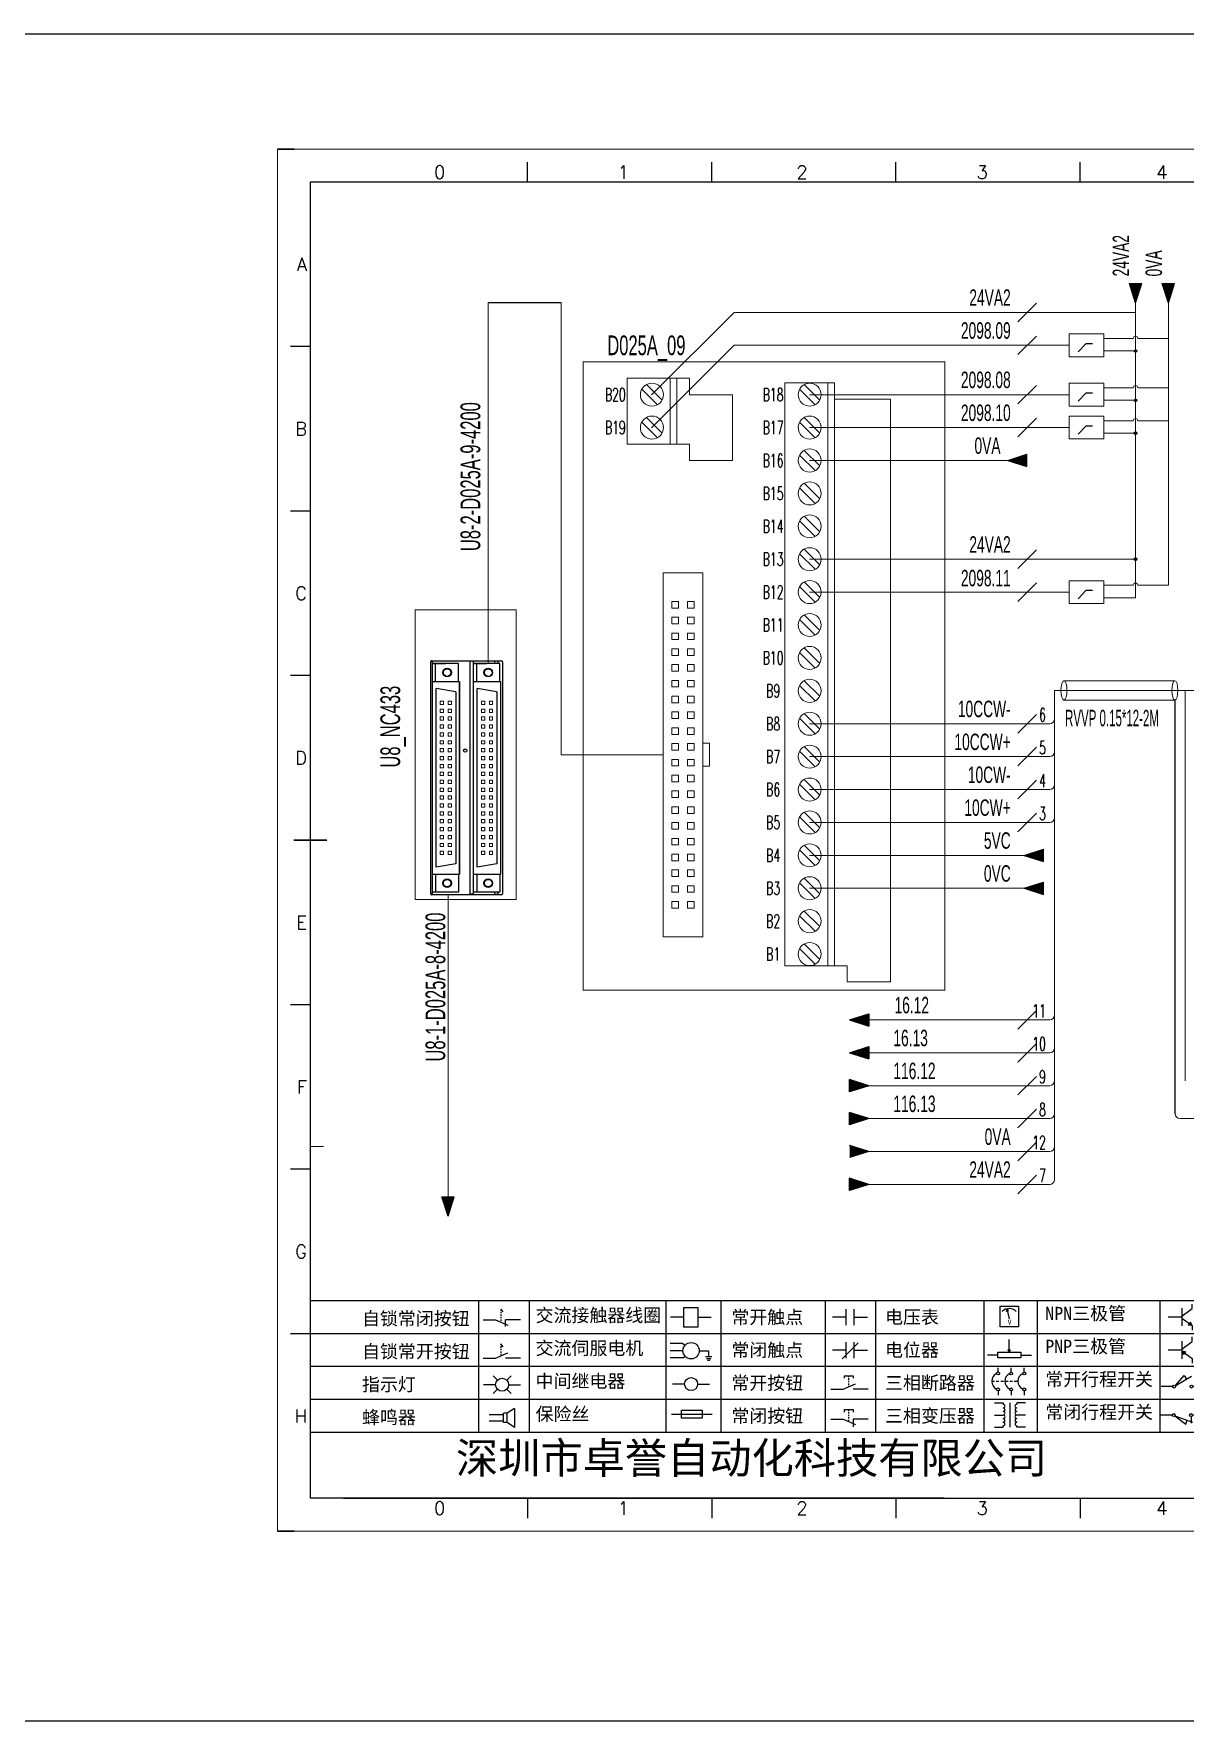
# Model space of a CAD drawing. Header units: millimetres. Extents: x 336 to 12810, y -1577 to 4105.
# Drawn here: x 12460.1 to 12635.1, y -364.4 to -108 of the extents above; entities that cross this region are included whole.
import ezdxf
from ezdxf.enums import TextEntityAlignment as Align

# ---------------------------------------------------------------- set-up
doc = ezdxf.new("R2010")
doc.units = ezdxf.units.MM
doc.linetypes.add('ACAD_ISO02W100', pattern=[15, 12, -3])
for name, color, linetype in [('AE_BOR', 1, 'Continuous'), ('SYMS', 7, 'Continuous'), ('Z_OM_GAIKEI', 7, 'Continuous')]:
    doc.layers.add(name, color=color, linetype=linetype)
doc.layers.add('Dimension', color=3, linetype='Continuous', lineweight=13)
doc.styles.get("Standard").update_dxf_attribs({"font": ''})
doc.styles.add('WD', font='romans.shx', dxfattribs={"width": 0.8, "bigfont": 'gbcbig.shx'})
doc.styles.add('样式 8', font='arial.ttf', dxfattribs={"width": 0.6, "height": 2.5})
doc.styles.add('汉字', font='')
doc.styles.get('Standard').set_extended_font_data('SimSun')
doc.styles.get('汉字').set_extended_font_data('新宋体')

# ---------------------------------------------------------------- blocks, each defined once
blk = doc.blocks.new('*U6')
at = {"linetype": 'ByBlock'}
for p, q in [((-1909.23, -780.45), (-1909.23, -780.67)), ((-1909.23, -780.45), (-1908.92, -780.84)), ((-1909.23, -780.84), (-1909.23, -781.05)), ((-1909.23, -781.23), (-1909.23, -781.44)), ((-1909.23, -781.61), (-1909.23, -781.83)), ((-1909.23, -782), (-1909.23, -782.21)), ((-1911.92, -782.07), (-1910.06, -782.07)), ((-1910.06, -782.07), (-1908.18, -782.88)), ((-1909.23, -782.38), (-1909.23, -782.43)), ((-1908.52, -783.07), (-1908.52, -782.07)), ((-1906.25, -782.07), (-1908.52, -782.07))]:
    blk.add_line(p, q, dxfattribs=at)
blk = doc.blocks.new('*U8')
at = {"linetype": 'ByBlock'}
for p, q in [((-1910.06, -792.89), (-1908.18, -792.08)), ((-1908.88, -791.17), (-1909.23, -790.71)), ((-1909.23, -790.71), (-1909.23, -790.92)), ((-1909.23, -791.09), (-1909.23, -791.31)), ((-1909.23, -791.48), (-1909.23, -791.69)), ((-1909.23, -791.86), (-1909.23, -792.08)), ((-1909.23, -792.25), (-1909.23, -792.47)), ((-1911.92, -792.89), (-1910.06, -792.89)), ((-1906.25, -792.89), (-1908.52, -792.89))]:
    blk.add_line(p, q, dxfattribs=at)
blk = doc.blocks.new('蜂鸣器')
at = {"linetype": 'ByBlock'}
for p, q in [((-1908.8, -796.48), (-1911.01, -796.48)), ((-1908.25, -796.26), (-1908.8, -796.26)), ((-1908.8, -797.68), (-1908.8, -796.26)), ((-1907.17, -795.53), (-1908.25, -796.26)), ((-1908.25, -797.68), (-1908.25, -796.26)), ((-1907.17, -795.53), (-1907.17, -798.41)), ((-1908.8, -797.46), (-1911.01, -797.46)), ((-1908.25, -797.68), (-1908.8, -797.68)), ((-1907.17, -798.41), (-1908.25, -797.68))]:
    blk.add_line(p, q, dxfattribs=at)
blk = doc.blocks.new('指示灯')
at = {"linetype": 'ByBlock'}
for p, q in [((-1854.25, -776.92), (-1856.06, -776.92)), ((-1854.62, -775.59), (-1853.97, -776.23)), ((-1851.9, -775.59), (-1852.54, -776.23)), ((-1852.26, -776.92), (-1850.45, -776.92)), ((-1854.62, -778.25), (-1853.97, -777.61)), ((-1851.9, -778.25), (-1852.54, -777.61))]:
    blk.add_line(p, q, dxfattribs=at)
blk.add_circle((-1853.26, -776.92), 0.992, dxfattribs=at)
blk = doc.blocks.new('交流接触器线圈')
at = {"linetype": 'ByBlock'}
for p, q in [((-1880.82, -781.77), (-1882.87, -781.77)), ((-1878.72, -781.77), (-1876.67, -781.77))]:
    blk.add_line(p, q, dxfattribs=at)
blk.add_lwpolyline([(-1880.82, -780.28), (-1878.72, -780.28), (-1878.72, -783.26), (-1880.82, -783.26)], close=True, dxfattribs=at)
blk = doc.blocks.new('交流伺服电机')
at = {"linetype": 'ByBlock'}
for p, q in [((-1880.97, -785.75), (-1882.94, -785.75)), ((-1880.97, -786.85), (-1882.94, -786.85)), ((-1880.97, -785.75), (-1880.65, -786.03)), ((-1878.49, -786.85), (-1877.07, -786.85)), ((-1877.07, -786.85), (-1877.07, -787.72)), ((-1880.97, -787.94), (-1882.94, -787.94)), ((-1880.97, -787.94), (-1880.65, -787.67)), ((-1877.54, -787.72), (-1876.59, -787.72)), ((-1877.38, -788.01), (-1876.75, -788.01)), ((-1877.23, -788.29), (-1876.9, -788.29))]:
    blk.add_line(p, q, dxfattribs=at)
blk.add_circle((-1879.73, -786.85), 1.24, dxfattribs=at)
blk = doc.blocks.new('中间继电器')
at = {"linetype": 'ByBlock'}
for p, q in [((-1880.72, -791.92), (-1882.54, -791.92)), ((-1878.74, -791.92), (-1876.92, -791.92))]:
    blk.add_line(p, q, dxfattribs=at)
blk.add_circle((-1879.73, -791.92), 0.992, dxfattribs=at)
blk = doc.blocks.new('保险丝')
at = {"linetype": 'ByBlock'}
blk.add_line((-1882.72, -796.49), (-1876.55, -796.49), dxfattribs=at)
blk.add_lwpolyline([(-1881.2, -795.86), (-1878.06, -795.86), (-1878.06, -797.12), (-1881.2, -797.12)], close=True, dxfattribs=at)
blk = doc.blocks.new('常开按钮')
at = {"linetype": 'ByBlock'}
for p, q in [((-1910.06, -787.73), (-1908.18, -786.93)), ((-1909.9, -785.68), (-1908.56, -785.68)), ((-1909.9, -785.68), (-1909.9, -786.07)), ((-1909.23, -785.68), (-1909.23, -785.89)), ((-1909.23, -786.06), (-1909.23, -786.28)), ((-1909.23, -786.45), (-1909.23, -786.67)), ((-1909.23, -786.84), (-1909.23, -787.05)), ((-1908.56, -785.68), (-1908.56, -786.07)), ((-1911.92, -787.73), (-1910.06, -787.73)), ((-1909.23, -787.22), (-1909.23, -787.38)), ((-1906.25, -787.73), (-1908.52, -787.73))]:
    blk.add_line(p, q, dxfattribs=at)
blk = doc.blocks.new('常开触点')
at = {"linetype": 'ByBlock'}
for p, q in [((-1853.82, -781.77), (-1855.88, -781.77)), ((-1853.82, -782.99), (-1853.82, -780.56)), ((-1852.6, -782.99), (-1852.6, -780.56)), ((-1852.6, -781.77), (-1850.55, -781.77))]:
    blk.add_line(p, q, dxfattribs=at)
blk = doc.blocks.new('常闭触点')
at = {"linetype": 'ByBlock'}
for p, q in [((-1853.82, -786.77), (-1855.88, -786.77)), ((-1852.01, -785.66), (-1854.43, -788.1)), ((-1853.82, -787.99), (-1853.82, -785.56)), ((-1852.6, -787.99), (-1852.6, -785.56)), ((-1852.6, -786.77), (-1850.55, -786.77))]:
    blk.add_line(p, q, dxfattribs=at)
blk = doc.blocks.new('常闭按钮')
at = {"linetype": 'ByBlock'}
for p, q in [((-1856.13, -792.28), (-1854.28, -792.28)), ((-1854.28, -792.28), (-1852.4, -793.09)), ((-1854.11, -790.83), (-1852.77, -790.83)), ((-1854.11, -790.83), (-1854.11, -791.22)), ((-1853.44, -790.83), (-1853.44, -791.04)), ((-1853.44, -791.21), (-1853.44, -791.43)), ((-1853.44, -791.6), (-1853.44, -791.82)), ((-1853.44, -791.99), (-1853.44, -792.2)), ((-1852.77, -790.83), (-1852.77, -791.22)), ((-1850.47, -792.28), (-1852.73, -792.28)), ((-1852.73, -792.28), (-1852.73, -793.43)), ((-1853.44, -792.37), (-1853.44, -792.53))]:
    blk.add_line(p, q, dxfattribs=at)
blk = doc.blocks.new('电压表')
at = {"linetype": 'ByBlock'}
for p, q in [((-1814.84, -780.75), (-1814.91, -781.13)), ((-1814.6, -781.05), (-1814.91, -781.13)), ((-1814.84, -780.75), (-1814.46, -782.26)), ((-1814.84, -780.75), (-1814.6, -781.05))]:
    blk.add_line(p, q, dxfattribs=at)
blk.add_lwpolyline([(-1815.84, -780.34), (-1813.07, -780.34), (-1813.07, -783.49), (-1815.84, -783.49)], close=True, dxfattribs=at)
blk.add_arc((-1814.46, -782.26), 1.56, 46.8313, 133.1687, dxfattribs=at)
at = {"linetype": 'ByBlock', "insert": (-1814.7, -782.39), "char_height": 0.75, "width": 0.6768, "attachment_point": 1}
blk.add_mtext('V', dxfattribs=at)
blk = doc.blocks.new('电位器')
at = {"linetype": 'ByBlock'}
for p, q in [((-1814.45, -787.3), (-1814.62, -786.96)), ((-1814.62, -786.96), (-1814.27, -786.96)), ((-1814.45, -787.3), (-1814.45, -785.39)), ((-1814.45, -787.3), (-1814.27, -786.96)), ((-1816.21, -787.75), (-1817.79, -787.75)), ((-1812.68, -787.75), (-1811.1, -787.75))]:
    blk.add_line(p, q, dxfattribs=at)
blk.add_lwpolyline([(-1816.21, -787.3), (-1812.68, -787.3), (-1812.68, -788.2), (-1816.21, -788.2)], close=True, dxfattribs=at)
blk = doc.blocks.new('三相断路器')
at = {"linetype": 'ByBlock'}
for p, q in [((-1816.17, -790.33), (-1816.17, -789.7)), ((-1814.17, -790.33), (-1814.17, -789.7)), ((-1812.18, -790.33), (-1812.18, -789.7)), ((-1817.14, -791.74), (-1816.72, -791.74)), ((-1816.45, -791.74), (-1816.03, -791.74)), ((-1815.76, -791.74), (-1815.34, -791.74)), ((-1815.07, -791.74), (-1814.65, -791.74)), ((-1814.38, -791.74), (-1813.96, -791.74)), ((-1813.69, -791.74), (-1813.27, -791.74)), ((-1816.17, -793.19), (-1816.17, -793.83)), ((-1814.17, -793.19), (-1814.17, -793.83)), ((-1812.18, -793.19), (-1812.18, -793.83))]:
    blk.add_line(p, q, dxfattribs=at)
for centre in [(-1816.17, -790.55), (-1814.17, -790.55), (-1812.18, -790.55), (-1816.17, -792.98), (-1814.17, -792.98), (-1812.18, -792.98)]:
    blk.add_circle(centre, 0.219, dxfattribs=at)
for centre in [(-1815.81, -791.74), (-1813.82, -791.74), (-1811.83, -791.74)]:
    blk.add_arc(centre, 1.32, 115.5791, 244.4209, dxfattribs=at)
blk = doc.blocks.new('三相变压器')
at = {"linetype": 'ByBlock'}
for p, q in [((-1816.69, -795.03), (-1815.37, -795.03)), ((-1816.69, -796.87), (-1815.37, -796.87)), ((-1815.37, -795.03), (-1815.37, -795.24)), ((-1814.34, -798.7), (-1814.34, -795.04)), ((-1812, -795.03), (-1813.32, -795.03)), ((-1813.32, -795.03), (-1813.32, -795.24)), ((-1812, -796.87), (-1813.32, -796.87)), ((-1816.69, -798.71), (-1815.37, -798.71)), ((-1815.37, -798.71), (-1815.37, -798.5)), ((-1813.32, -798.71), (-1813.32, -798.5)), ((-1812, -798.71), (-1813.32, -798.71))]:
    blk.add_line(p, q, dxfattribs=at)
for centre, start, end in [((-1815.37, -795.51), 270, 90), ((-1815.37, -796.06), 270, 90), ((-1815.37, -796.6), 270, 90), ((-1815.37, -797.14), 270, 90), ((-1815.37, -797.68), 270, 90), ((-1813.32, -795.51), 90, 270), ((-1813.32, -796.06), 90, 270), ((-1813.32, -796.6), 90, 270), ((-1813.32, -797.14), 90, 270), ((-1813.32, -797.68), 90, 270), ((-1815.37, -798.23), 270, 90), ((-1813.32, -798.23), 90, 270)]:
    blk.add_arc(centre, 0.271, start, end, dxfattribs=at)
blk = doc.blocks.new('NPN三极管')
at = {"linetype": 'ByBlock'}
for p, q in [((-1785.73, -781.97), (-1787.81, -781.97)), ((-1785.73, -780.61), (-1785.73, -783.32)), ((-1785.73, -781.82), (-1784.15, -780.66)), ((-1784.15, -780.66), (-1784.15, -779.98)), ((-1785.73, -782.11), (-1784.15, -783.27)), ((-1784.41, -782.73), (-1784.74, -783.18)), ((-1784.15, -783.27), (-1784.74, -783.18)), ((-1784.15, -783.27), (-1784.41, -782.73)), ((-1784.15, -783.27), (-1784.15, -783.96))]:
    blk.add_line(p, q, dxfattribs=at)
blk = doc.blocks.new('PNP三极管')
at = {"linetype": 'ByBlock'}
for p, q in [((-1784.9, -786.74), (-1786.98, -786.74)), ((-1784.9, -785.38), (-1784.9, -788.09)), ((-1784.9, -786.59), (-1783.32, -785.43)), ((-1784.9, -786.88), (-1783.32, -788.04)), ((-1784.9, -786.88), (-1784.31, -786.97)), ((-1784.9, -786.88), (-1784.64, -787.42)), ((-1784.31, -786.97), (-1784.64, -787.42)), ((-1783.32, -785.43), (-1783.32, -784.75)), ((-1783.32, -788.04), (-1783.32, -788.73))]:
    blk.add_line(p, q, dxfattribs=at)
blk = doc.blocks.new('常开行程开关')
at = {"linetype": 'ByBlock'}
for p, q in [((-1786.29, -792.3), (-1788.01, -792.3)), ((-1785.89, -792.17), (-1784.52, -790.62)), ((-1785.89, -792.17), (-1783.43, -790.72)), ((-1784.52, -790.62), (-1784.19, -791.17)), ((-1781.48, -792.3), (-1783.21, -792.3))]:
    blk.add_line(p, q, dxfattribs=at)
for centre in [(-1786.07, -792.3), (-1783.42, -792.3)]:
    blk.add_circle(centre, 0.219, dxfattribs=at)
blk = doc.blocks.new('常闭行程开关')
at = {"linetype": 'ByBlock'}
for p, q in [((-1786.34, -796.62), (-1788.07, -796.62)), ((-1785.93, -796.72), (-1783.25, -797.7)), ((-1785.93, -796.72), (-1784.3, -798)), ((-1784.3, -798), (-1784.08, -797.4)), ((-1783.48, -796.84), (-1783.48, -797.85)), ((-1781.54, -796.62), (-1783.26, -796.62))]:
    blk.add_line(p, q, dxfattribs=at)
for centre in [(-1786.12, -796.62), (-1783.48, -796.62)]:
    blk.add_circle(centre, 0.219, dxfattribs=at)
blk = doc.blocks.new('电控横A4')
for p, q in [((292, -5), (5, -5)), ((5, -5), (5, -205)), ((10.03, -205), (289.53, -205)), ((130.8, -205), (190.75, -205))]:
    blk.add_line(p, q)
at = {"lineweight": 9, "ltscale": 0.1}
for p, q in [((5, -151.57), (7, -151.57)), ((101.34, -205), (130.8, -205)), ((129.44, -205), (129.44, -205)), ((129.44, -205), (129.44, -205)), ((129.44, -205), (129.44, -205)), ((129.44, -205), (129.44, -205))]:
    blk.add_line(p, q, dxfattribs=at)
at = {"linetype": 'ByBlock'}
for p, q in [((292, -175), (5, -175)), ((292, -180), (5, -180)), ((292, -185), (5, -185)), ((292, -190), (5, -190)), ((292, -195), (5, -195))]:
    blk.add_line(p, q, dxfattribs=at)
at = {"color": 0, "lineweight": -2}
for p, q in [((30.58, -175), (30.58, -195)), ((38.26, -175), (38.26, -195)), ((59.05, -175), (59.05, -195)), ((67.4, -175), (67.4, -195)), ((83.26, -175), (83.26, -195)), ((90.91, -175), (90.91, -195)), ((107.4, -175), (107.4, -195)), ((115.5, -175), (115.5, -195)), ((134.12, -175), (134.12, -195))]:
    blk.add_line(p, q, dxfattribs=at)
at = {"color": 0, "ltscale": 2}
blk.add_line((101.34, -205), (5, -205), dxfattribs=at)
at = {"layer": 'AE_BOR', "lineweight": 30}
for p, q in [((2.53, 0), (0, 0)), ((0, -210), (2.53, -210))]:
    blk.add_line(p, q, dxfattribs=at)
at = {"layer": 'AE_BOR', "color": 1, "lineweight": 15}
for p, q in [((0, 0), (297, 0)), ((0, -210), (0, 0)), ((297, -210), (0, -210))]:
    blk.add_line(p, q, dxfattribs=at)
at = {"layer": 'AE_BOR'}
for p, q in [((38.03, -5), (38.03, -2)), ((66.03, -5), (66.03, -2)), ((94.03, -5), (94.03, -2)), ((122.03, -5), (122.03, -2)), ((5, -30), (2, -30)), ((5, -55), (2, -55)), ((5, -80), (2, -80)), ((5, -130), (2, -130)), ((5, -155), (2, -155)), ((5, -180), (2, -180)), ((38.03, -205), (38.03, -208)), ((66.03, -205), (66.03, -208)), ((94.03, -205), (94.03, -208)), ((122.03, -205), (122.03, -208))]:
    blk.add_line(p, q, dxfattribs=at)
at = {"layer": 'AE_BOR', "color": 2, "lineweight": 30}
blk.add_line((2.5, -105), (7.5, -105), dxfattribs=at)
at = {"linetype": 'ByBlock'}
for name, p in [('*U6', (1943.19, 604.18)), ('交流接触器线圈', (1942.62, 604.27)), ('常开触点', (1940.27, 604.3)), ('电压表', (1925.71, 604.52)), ('NPN三极管', (1923.2, 604.5)), ('*U8', (1943.19, 609.18)), ('交流伺服电机', (1942.62, 604.27)), ('常闭触点', (1940.27, 604.3)), ('电位器', (1925.71, 604.52)), ('PNP三极管', (1922.37, 604.27)), ('指示灯', (1887.41, 589.18)), ('中间继电器', (1942.62, 604.27)), ('常开按钮', (1996.06, 599.3)), ('三相断路器', (1925.71, 604.52)), ('常开行程开关', (1922.37, 604.27)), ('蜂鸣器', (1943.19, 604.18)), ('保险丝', (1942.62, 604.27)), ('常闭按钮', (1940.27, 599.3)), ('三相变压器', (1925.71, 604.52)), ('常闭行程开关', (1922.37, 604.27))]:
    blk.add_blockref(name, p, dxfattribs=at)
at = {"char_height": 2, "attachment_point": 1, "style": '汉字'}
for s, insert in [('{\\fKaiTi_GB2312|b0|i0|c134|p49;自锁常闭按钮}', (12.86, -176.69)), ('{\\fKaiTi_GB2312|b0|i0|c134|p49;交流接触器线圈}', (39.25, -176.19)), ('{\\fKaiTi_GB2312|b0|i0|c134|p49;常开触点}', (69.01, -176.48)), ('{\\fKaiTi_GB2312|b0|i0|c134|p49;电压表}', (92.37, -176.47)), ('{\\fKaiTi_GB2312|b0|i0|c134|p49;NPN三极管}', (116.73, -175.91)), ('{\\fKaiTi_GB2312|b0|i0|c134|p49;自锁常开按钮}', (12.86, -181.69)), ('{\\fKaiTi_GB2312|b0|i0|c134|p49;交流伺服电机}', (39.25, -181.19)), ('{\\fKaiTi_GB2312|b0|i0|c134|p49;常闭触点}', (69.01, -181.48)), ('{\\fKaiTi_GB2312|b0|i0|c134|p49;电位器}', (92.37, -181.47)), ('{\\fKaiTi_GB2312|b0|i0|c134|p49;PNP三极管}', (116.73, -180.91)), ('{\\fKaiTi_GB2312|b0|i0|c134|p49;指示灯}', (12.86, -186.69)), ('{\\fKaiTi_GB2312|b0|i0|c134|p49;中间继电器}', (39.25, -186.19)), ('{\\fKaiTi_GB2312|b0|i0|c134|p49;常开按钮}', (69.01, -186.48)), ('{\\fKaiTi_GB2312|b0|i0|c134|p49;三相断路器}', (92.37, -186.47)), ('{\\fKaiTi_GB2312|b0|i0|c134|p49;常开行程开关}', (116.73, -185.91)), ('{\\fKaiTi_GB2312|b0|i0|c134|p49;蜂鸣器}', (12.86, -191.69)), ('{\\fKaiTi_GB2312|b0|i0|c134|p49;保险丝}', (39.25, -191.19)), ('{\\fKaiTi_GB2312|b0|i0|c134|p49;常闭按钮}', (69.01, -191.48)), ('{\\fKaiTi_GB2312|b0|i0|c134|p49;三相变压器}', (92.37, -191.47)), ('{\\fKaiTi_GB2312|b0|i0|c134|p49;常闭行程开关}', (116.73, -190.91))]:
    blk.add_mtext(s, dxfattribs=dict(at, insert=insert))
at = {"color": 0, "lineweight": -2, "insert": (27.14, -196.53), "char_height": 4.7064, "width": 96.1138, "attachment_point": 1}
blk.add_mtext('深圳市卓誉自动化科技有限公司', dxfattribs=at)
at = {"layer": 'AE_BOR', "style": 'WD'}
for s, p in [('0', (24.67, -4.5)), ('1', (52.6, -4.5)), ('2', (79.75, -4.5)), ('3', (107.15, -4.5)), ('4', (134.45, -4.5)), ('0', (24.67, -207.5)), ('1', (52.6, -207.5)), ('2', (79.75, -207.5)), ('3', (107.15, -207.5)), ('4', (134.45, -207.5))]:
    blk.add_text(s, height=2, dxfattribs=at).set_placement(p, align=Align.CENTER)
for s, p in [('A', (4.5, -17.5)), ('B', (4.5, -42.5)), ('C', (4.5, -67.5)), ('D', (4.5, -92.5)), ('E', (4.5, -117.5)), ('F', (4.5, -142.5)), ('G', (4.5, -167.5)), ('H', (4.5, -192.5))]:
    blk.add_text(s, height=2, dxfattribs=at).set_placement(p, align=Align.MIDDLE_RIGHT)
blk = doc.blocks.new('WDDOT')
blk.add_hatch(color=256).paths.add_polyline_path([(0.5, 0, 1), (-0.5, 0, 1)])
blk.add_circle((0, 0), 0.5)

msp = doc.modelspace()

# ---------------------------------------------------------------- hatches: boundary and pattern name
for points in [[(12626.622, -145.917), (12627.558, -148.836), (12628.493, -145.917)], [(12631.622, -145.917), (12632.558, -148.836), (12633.493, -145.917)], [(12627.754, -156.164, 1), (12627.361, -156.164, 1)], [(12627.754, -163.664, 1), (12627.361, -163.664, 1)], [(12627.754, -168.664, 1), (12627.361, -168.664, 1)], [(12608.121, -172.804), (12611.039, -173.739), (12611.039, -171.869)], [(12627.754, -187.804, 1), (12627.361, -187.804, 1)], [(12610.621, -232.804), (12613.539, -233.739), (12613.539, -231.869)], [(12610.621, -237.804), (12613.539, -238.739), (12613.539, -236.869)], [(12584.089, -257.808), (12587.008, -258.743), (12587.008, -256.873)], [(12584.089, -262.804), (12587.008, -263.739), (12587.008, -261.869)], [(12584.089, -268.735), (12584.089, -266.865), (12587.008, -267.8)], [(12584.089, -273.735), (12584.089, -271.865), (12587.008, -272.8)], [(12587.008, -277.8), (12584.089, -278.735), (12584.089, -276.865)], [(12584.089, -283.735), (12584.089, -281.865), (12587.008, -282.8)], [(12522.107, -284.701), (12523.042, -287.62), (12523.977, -284.701)]]:
    msp.add_hatch(color=256).paths.add_polyline_path(points)

# ---------------------------------------------------------------- linework, layer by layer
for p, q in [((12626.622, -145.917), (12628.493, -145.917)), ((12627.558, -148.836), (12626.622, -145.917)), ((12627.558, -148.836), (12628.493, -145.917)), ((12631.622, -145.917), (12633.493, -145.917)), ((12632.558, -148.836), (12631.622, -145.917)), ((12632.558, -148.836), (12633.493, -145.917)), ((12608.121, -172.804), (12611.039, -171.869)), ((12608.121, -172.804), (12611.039, -173.739)), ((12611.039, -173.739), (12611.039, -171.869)), ((12633.565, -272.062), (12633.565, -209.205)), ((12610.621, -232.804), (12613.539, -231.869)), ((12610.621, -232.804), (12613.539, -233.739)), ((12613.539, -233.739), (12613.539, -231.869)), ((12610.621, -237.804), (12613.539, -236.869)), ((12610.621, -237.804), (12613.539, -238.739)), ((12613.539, -238.739), (12613.539, -236.869)), ((12584.089, -257.808), (12587.008, -256.873)), ((12584.089, -257.808), (12587.008, -258.743)), ((12587.008, -256.873), (12587.008, -258.743)), ((12584.089, -262.804), (12587.008, -261.869)), ((12584.089, -262.804), (12587.008, -263.739)), ((12587.008, -261.869), (12587.008, -263.739)), ((12584.089, -268.735), (12584.089, -266.865)), ((12587.008, -267.8), (12584.089, -266.865)), ((12587.008, -267.8), (12584.089, -268.735)), ((12584.089, -273.735), (12584.089, -271.865)), ((12587.008, -272.8), (12584.089, -271.865)), ((12587.008, -272.8), (12584.089, -273.735)), ((12587.008, -277.8), (12584.089, -276.865)), ((12587.008, -277.8), (12584.089, -278.735)), ((12584.089, -283.735), (12584.089, -281.865)), ((12587.008, -282.8), (12584.089, -281.865)), ((12587.008, -282.8), (12584.089, -283.735)), ((12522.107, -284.701), (12523.977, -284.701)), ((12523.042, -287.62), (12522.107, -284.701)), ((12523.042, -287.62), (12523.977, -284.701))]:
    msp.add_line(p, q)
at = {"color": 3, "lineweight": 0}
for p, q in [((12529.141, -203.66), (12529.141, -148.794)), ((12540.253, -148.794), (12540.253, -217.521)), ((12578.013, -192.808), (12617.475, -192.808)), ((12672.623, -207.745), (12615.253, -207.745)), ((12578.013, -212.804), (12614.503, -212.804)), ((12555.765, -217.521), (12540.253, -217.521)), ((12578.013, -217.804), (12614.503, -217.804)), ((12578.013, -222.804), (12614.503, -222.804)), ((12578.013, -227.804), (12614.503, -227.804)), ((12523.042, -284.701), (12523.042, -238.779))]:
    msp.add_line(p, q, dxfattribs=at)
at = {"color": 3}
msp.add_line((12529.141, -148.794), (12540.253, -148.794), dxfattribs=at)
at = {"lineweight": 0}
for p, q in [((12553.993, -162.841), (12566.531, -150.304)), ((12566.531, -150.304), (12627.558, -150.304)), ((12627.558, -193.668), (12627.558, -148.836)), ((12632.558, -191.774), (12632.558, -148.836)), ((12553.993, -167.841), (12566.531, -155.304)), ((12566.531, -155.304), (12617.475, -155.304)), ((12622.731, -154.27), (12627.212, -154.27)), ((12622.731, -156.164), (12627.558, -156.164)), ((12627.885, -154.27), (12632.558, -154.27)), ((12559.744, -160.304), (12550.249, -160.304)), ((12550.249, -170.304), (12550.249, -160.304)), ((12556.813, -170.304), (12556.813, -160.304)), ((12557.813, -170.304), (12557.813, -160.304)), ((12559.744, -162.804), (12559.744, -160.304)), ((12574.231, -249.591), (12574.231, -161.017)), ((12581.795, -161.017), (12574.231, -161.017)), ((12580.795, -249.591), (12580.795, -161.017)), ((12581.795, -249.591), (12581.795, -161.017)), ((12566.307, -162.804), (12559.744, -162.804)), ((12566.307, -162.804), (12566.307, -172.804)), ((12578.013, -162.804), (12617.475, -162.804)), ((12590.29, -163.471), (12581.795, -163.471)), ((12590.29, -163.471), (12590.29, -252.045)), ((12622.731, -161.77), (12627.212, -161.77)), ((12622.731, -163.664), (12627.558, -163.664)), ((12627.885, -161.77), (12632.558, -161.77)), ((12578.013, -167.804), (12617.475, -167.804)), ((12622.731, -166.77), (12627.212, -166.77)), ((12622.731, -168.664), (12627.558, -168.664)), ((12627.885, -166.77), (12632.558, -166.77)), ((12559.744, -170.304), (12550.249, -170.304)), ((12559.744, -172.804), (12559.744, -170.304)), ((12566.307, -172.804), (12559.744, -172.804)), ((12578.013, -172.804), (12608.121, -172.804)), ((12578.013, -187.804), (12627.558, -187.804)), ((12622.731, -191.774), (12627.212, -191.774)), ((12627.885, -191.774), (12632.558, -191.774)), ((12622.731, -193.668), (12627.558, -193.668)), ((12616.682, -206.281), (12633.525, -206.279)), ((12615.253, -207.745), (12615.253, -282.05)), ((12616.662, -209.21), (12633.525, -209.21)), ((12635.109, -267.058), (12635.109, -207.745)), ((12578.013, -232.804), (12610.621, -232.804)), ((12578.013, -237.804), (12610.621, -237.804)), ((12583.726, -249.591), (12574.231, -249.591)), ((12583.726, -252.045), (12583.726, -249.591)), ((12590.29, -252.045), (12583.726, -252.045)), ((12587.008, -257.808), (12614.503, -257.808)), ((12587.008, -262.804), (12614.503, -262.804)), ((12587.008, -267.8), (12614.503, -267.8)), ((12587.008, -272.8), (12614.503, -272.8)), ((12672.623, -272.812), (12634.315, -272.812)), ((12587.008, -277.8), (12614.503, -277.8)), ((12587.008, -282.8), (12614.503, -282.8))]:
    msp.add_line(p, q, dxfattribs=at)
at = {"linetype": 'ACAD_ISO02W100'}
for p, q in [((12619.997, -155.069), (12618.805, -156.298)), ((12621.004, -155.072), (12619.997, -155.069)), ((12619.997, -162.569), (12618.805, -163.798)), ((12621.004, -162.572), (12619.997, -162.569)), ((12619.997, -167.569), (12618.805, -168.798)), ((12621.004, -167.572), (12619.997, -167.569)), ((12619.997, -192.573), (12618.805, -193.802)), ((12621.004, -192.576), (12619.997, -192.573))]:
    msp.add_line(p, q, dxfattribs=at)
at = {"color": 1}
msp.add_lwpolyline([(11345.451, -107.963), (12809.799, -107.963), (12809.799, -364.374), (11345.451, -364.374)], close=True, dxfattribs=at)
at = {"lineweight": 0}
for points in [[(12617.475, -157.03), (12617.475, -153.578), (12622.731, -153.578), (12622.731, -157.03)], [(12543.577, -253.294), (12543.577, -157.804), (12598.577, -157.804), (12598.577, -253.294)], [(12543.577, -253.294), (12543.577, -157.804), (12598.577, -157.804), (12598.577, -253.294)], [(12617.475, -164.53), (12617.475, -161.078), (12622.731, -161.078), (12622.731, -164.53)], [(12617.475, -169.53), (12617.475, -166.078), (12622.731, -166.078), (12622.731, -169.53)], [(12555.765, -245.171), (12555.765, -189.871), (12561.765, -189.871), (12561.765, -245.171)], [(12617.475, -194.534), (12617.475, -191.082), (12622.731, -191.082), (12622.731, -194.534)], [(12558.065, -195.221), (12557.065, -195.221), (12557.065, -194.221), (12558.065, -194.221)], [(12560.465, -195.221), (12559.465, -195.221), (12559.465, -194.221), (12560.465, -194.221)], [(12533.407, -239.529), (12518.057, -239.529), (12518.057, -195.513), (12533.407, -195.513)], [(12558.065, -197.621), (12557.065, -197.621), (12557.065, -196.621), (12558.065, -196.621)], [(12560.465, -197.621), (12559.465, -197.621), (12559.465, -196.621), (12560.465, -196.621)], [(12558.065, -200.021), (12557.065, -200.021), (12557.065, -199.021), (12558.065, -199.021)], [(12560.465, -200.021), (12559.465, -200.021), (12559.465, -199.021), (12560.465, -199.021)], [(12558.065, -202.421), (12557.065, -202.421), (12557.065, -201.421), (12558.065, -201.421)], [(12560.465, -202.421), (12559.465, -202.421), (12559.465, -201.421), (12560.465, -201.421)], [(12558.065, -204.821), (12557.065, -204.821), (12557.065, -203.821), (12558.065, -203.821)], [(12560.465, -204.821), (12559.465, -204.821), (12559.465, -203.821), (12560.465, -203.821)], [(12558.065, -207.221), (12557.065, -207.221), (12557.065, -206.221), (12558.065, -206.221)], [(12560.465, -207.221), (12559.465, -207.221), (12559.465, -206.221), (12560.465, -206.221)], [(12521.869, -209.38), (12522.369, -209.38), (12522.369, -209.88), (12521.869, -209.88)], [(12523.069, -209.38), (12523.569, -209.38), (12523.569, -209.88), (12523.069, -209.88)], [(12528.119, -209.38), (12528.619, -209.38), (12528.619, -209.88), (12528.119, -209.88)], [(12529.319, -209.38), (12529.819, -209.38), (12529.819, -209.88), (12529.319, -209.88)], [(12558.065, -209.621), (12557.065, -209.621), (12557.065, -208.621), (12558.065, -208.621)], [(12560.465, -209.621), (12559.465, -209.621), (12559.465, -208.621), (12560.465, -208.621)], [(12521.869, -210.58), (12522.369, -210.58), (12522.369, -211.08), (12521.869, -211.08)], [(12521.869, -211.78), (12522.369, -211.78), (12522.369, -212.28), (12521.869, -212.28)], [(12523.069, -210.58), (12523.569, -210.58), (12523.569, -211.08), (12523.069, -211.08)], [(12523.069, -211.78), (12523.569, -211.78), (12523.569, -212.28), (12523.069, -212.28)], [(12528.119, -210.58), (12528.619, -210.58), (12528.619, -211.08), (12528.119, -211.08)], [(12528.119, -211.78), (12528.619, -211.78), (12528.619, -212.28), (12528.119, -212.28)], [(12529.319, -210.58), (12529.819, -210.58), (12529.819, -211.08), (12529.319, -211.08)], [(12529.319, -211.78), (12529.819, -211.78), (12529.819, -212.28), (12529.319, -212.28)], [(12558.065, -212.021), (12557.065, -212.021), (12557.065, -211.021), (12558.065, -211.021)], [(12560.465, -212.021), (12559.465, -212.021), (12559.465, -211.021), (12560.465, -211.021)], [(12521.869, -212.98), (12522.369, -212.98), (12522.369, -213.48), (12521.869, -213.48)], [(12521.869, -214.18), (12522.369, -214.18), (12522.369, -214.68), (12521.869, -214.68)], [(12521.869, -215.38), (12522.369, -215.38), (12522.369, -215.88), (12521.869, -215.88)], [(12523.069, -212.98), (12523.569, -212.98), (12523.569, -213.48), (12523.069, -213.48)], [(12523.069, -214.18), (12523.569, -214.18), (12523.569, -214.68), (12523.069, -214.68)], [(12523.069, -215.38), (12523.569, -215.38), (12523.569, -215.88), (12523.069, -215.88)], [(12528.119, -212.98), (12528.619, -212.98), (12528.619, -213.48), (12528.119, -213.48)], [(12528.119, -214.18), (12528.619, -214.18), (12528.619, -214.68), (12528.119, -214.68)], [(12528.119, -215.38), (12528.619, -215.38), (12528.619, -215.88), (12528.119, -215.88)], [(12529.319, -212.98), (12529.819, -212.98), (12529.819, -213.48), (12529.319, -213.48)], [(12529.319, -214.18), (12529.819, -214.18), (12529.819, -214.68), (12529.319, -214.68)], [(12529.319, -215.38), (12529.819, -215.38), (12529.819, -215.88), (12529.319, -215.88)], [(12558.065, -214.421), (12557.065, -214.421), (12557.065, -213.421), (12558.065, -213.421)], [(12560.465, -214.421), (12559.465, -214.421), (12559.465, -213.421), (12560.465, -213.421)], [(12521.869, -216.58), (12522.369, -216.58), (12522.369, -217.08), (12521.869, -217.08)], [(12521.869, -217.78), (12522.369, -217.78), (12522.369, -218.28), (12521.869, -218.28)], [(12523.069, -216.58), (12523.569, -216.58), (12523.569, -217.08), (12523.069, -217.08)], [(12523.069, -217.78), (12523.569, -217.78), (12523.569, -218.28), (12523.069, -218.28)], [(12528.119, -216.58), (12528.619, -216.58), (12528.619, -217.08), (12528.119, -217.08)], [(12528.119, -217.78), (12528.619, -217.78), (12528.619, -218.28), (12528.119, -218.28)], [(12529.319, -216.58), (12529.819, -216.58), (12529.819, -217.08), (12529.319, -217.08)], [(12529.319, -217.78), (12529.819, -217.78), (12529.819, -218.28), (12529.319, -218.28)], [(12558.065, -216.821), (12557.065, -216.821), (12557.065, -215.821), (12558.065, -215.821)], [(12560.465, -216.821), (12559.465, -216.821), (12559.465, -215.821), (12560.465, -215.821)], [(12562.765, -219.271), (12561.765, -219.271), (12561.765, -215.771), (12562.765, -215.771)], [(12521.869, -218.98), (12522.369, -218.98), (12522.369, -219.48), (12521.869, -219.48)], [(12521.869, -220.18), (12522.369, -220.18), (12522.369, -220.68), (12521.869, -220.68)], [(12523.069, -218.98), (12523.569, -218.98), (12523.569, -219.48), (12523.069, -219.48)], [(12523.069, -220.18), (12523.569, -220.18), (12523.569, -220.68), (12523.069, -220.68)], [(12528.119, -218.98), (12528.619, -218.98), (12528.619, -219.48), (12528.119, -219.48)], [(12528.119, -220.18), (12528.619, -220.18), (12528.619, -220.68), (12528.119, -220.68)], [(12529.319, -218.98), (12529.819, -218.98), (12529.819, -219.48), (12529.319, -219.48)], [(12529.319, -220.18), (12529.819, -220.18), (12529.819, -220.68), (12529.319, -220.68)], [(12558.065, -219.221), (12557.065, -219.221), (12557.065, -218.221), (12558.065, -218.221)], [(12560.465, -219.221), (12559.465, -219.221), (12559.465, -218.221), (12560.465, -218.221)], [(12521.869, -221.38), (12522.369, -221.38), (12522.369, -221.88), (12521.869, -221.88)], [(12521.869, -222.58), (12522.369, -222.58), (12522.369, -223.08), (12521.869, -223.08)], [(12523.069, -221.38), (12523.569, -221.38), (12523.569, -221.88), (12523.069, -221.88)], [(12523.069, -222.58), (12523.569, -222.58), (12523.569, -223.08), (12523.069, -223.08)], [(12528.119, -221.38), (12528.619, -221.38), (12528.619, -221.88), (12528.119, -221.88)], [(12528.119, -222.58), (12528.619, -222.58), (12528.619, -223.08), (12528.119, -223.08)], [(12529.319, -221.38), (12529.819, -221.38), (12529.819, -221.88), (12529.319, -221.88)], [(12529.319, -222.58), (12529.819, -222.58), (12529.819, -223.08), (12529.319, -223.08)], [(12558.065, -221.621), (12557.065, -221.621), (12557.065, -220.621), (12558.065, -220.621)], [(12558.065, -224.021), (12557.065, -224.021), (12557.065, -223.021), (12558.065, -223.021)], [(12560.465, -221.621), (12559.465, -221.621), (12559.465, -220.621), (12560.465, -220.621)], [(12560.465, -224.021), (12559.465, -224.021), (12559.465, -223.021), (12560.465, -223.021)], [(12521.869, -223.78), (12522.369, -223.78), (12522.369, -224.28), (12521.869, -224.28)], [(12521.869, -224.98), (12522.369, -224.98), (12522.369, -225.48), (12521.869, -225.48)], [(12523.069, -223.78), (12523.569, -223.78), (12523.569, -224.28), (12523.069, -224.28)], [(12523.069, -224.98), (12523.569, -224.98), (12523.569, -225.48), (12523.069, -225.48)], [(12528.119, -223.78), (12528.619, -223.78), (12528.619, -224.28), (12528.119, -224.28)], [(12528.119, -224.98), (12528.619, -224.98), (12528.619, -225.48), (12528.119, -225.48)], [(12529.319, -223.78), (12529.819, -223.78), (12529.819, -224.28), (12529.319, -224.28)], [(12529.319, -224.98), (12529.819, -224.98), (12529.819, -225.48), (12529.319, -225.48)], [(12558.065, -226.421), (12557.065, -226.421), (12557.065, -225.421), (12558.065, -225.421)], [(12560.465, -226.421), (12559.465, -226.421), (12559.465, -225.421), (12560.465, -225.421)], [(12521.869, -226.18), (12522.369, -226.18), (12522.369, -226.68), (12521.869, -226.68)], [(12521.869, -227.38), (12522.369, -227.38), (12522.369, -227.88), (12521.869, -227.88)], [(12523.069, -226.18), (12523.569, -226.18), (12523.569, -226.68), (12523.069, -226.68)], [(12523.069, -227.38), (12523.569, -227.38), (12523.569, -227.88), (12523.069, -227.88)], [(12528.119, -226.18), (12528.619, -226.18), (12528.619, -226.68), (12528.119, -226.68)], [(12528.119, -227.38), (12528.619, -227.38), (12528.619, -227.88), (12528.119, -227.88)], [(12529.319, -226.18), (12529.819, -226.18), (12529.819, -226.68), (12529.319, -226.68)], [(12529.319, -227.38), (12529.819, -227.38), (12529.819, -227.88), (12529.319, -227.88)], [(12558.065, -228.821), (12557.065, -228.821), (12557.065, -227.821), (12558.065, -227.821)], [(12560.465, -228.821), (12559.465, -228.821), (12559.465, -227.821), (12560.465, -227.821)], [(12521.869, -228.58), (12522.369, -228.58), (12522.369, -229.08), (12521.869, -229.08)], [(12521.869, -229.78), (12522.369, -229.78), (12522.369, -230.28), (12521.869, -230.28)], [(12523.069, -228.58), (12523.569, -228.58), (12523.569, -229.08), (12523.069, -229.08)], [(12523.069, -229.78), (12523.569, -229.78), (12523.569, -230.28), (12523.069, -230.28)], [(12528.119, -228.58), (12528.619, -228.58), (12528.619, -229.08), (12528.119, -229.08)], [(12528.119, -229.78), (12528.619, -229.78), (12528.619, -230.28), (12528.119, -230.28)], [(12529.319, -228.58), (12529.819, -228.58), (12529.819, -229.08), (12529.319, -229.08)], [(12529.319, -229.78), (12529.819, -229.78), (12529.819, -230.28), (12529.319, -230.28)], [(12558.065, -231.221), (12557.065, -231.221), (12557.065, -230.221), (12558.065, -230.221)], [(12560.465, -231.221), (12559.465, -231.221), (12559.465, -230.221), (12560.465, -230.221)], [(12521.869, -230.98), (12522.369, -230.98), (12522.369, -231.48), (12521.869, -231.48)], [(12521.869, -232.18), (12522.369, -232.18), (12522.369, -232.68), (12521.869, -232.68)], [(12523.069, -230.98), (12523.569, -230.98), (12523.569, -231.48), (12523.069, -231.48)], [(12523.069, -232.18), (12523.569, -232.18), (12523.569, -232.68), (12523.069, -232.68)], [(12528.119, -230.98), (12528.619, -230.98), (12528.619, -231.48), (12528.119, -231.48)], [(12528.119, -232.18), (12528.619, -232.18), (12528.619, -232.68), (12528.119, -232.68)], [(12529.319, -230.98), (12529.819, -230.98), (12529.819, -231.48), (12529.319, -231.48)], [(12529.319, -232.18), (12529.819, -232.18), (12529.819, -232.68), (12529.319, -232.68)], [(12558.065, -233.621), (12557.065, -233.621), (12557.065, -232.621), (12558.065, -232.621)], [(12560.465, -233.621), (12559.465, -233.621), (12559.465, -232.621), (12560.465, -232.621)], [(12558.065, -236.021), (12557.065, -236.021), (12557.065, -235.021), (12558.065, -235.021)], [(12560.465, -236.021), (12559.465, -236.021), (12559.465, -235.021), (12560.465, -235.021)], [(12558.065, -238.421), (12557.065, -238.421), (12557.065, -237.421), (12558.065, -237.421)], [(12560.465, -238.421), (12559.465, -238.421), (12559.465, -237.421), (12560.465, -237.421)], [(12558.065, -240.821), (12557.065, -240.821), (12557.065, -239.821), (12558.065, -239.821)], [(12560.465, -240.821), (12559.465, -240.821), (12559.465, -239.821), (12560.465, -239.821)]]:
    msp.add_lwpolyline(points, close=True, dxfattribs=at)
for points in [[(12555.57, -163.636), (12553.199, -161.265)], [(12579.553, -163.636), (12577.181, -161.265)], [(12552.491, -161.972), (12554.863, -164.343)], [(12576.474, -161.972), (12578.845, -164.343)], [(12555.57, -168.636), (12553.199, -166.265)], [(12579.553, -168.636), (12577.181, -166.265)], [(12552.491, -166.972), (12554.863, -169.343)], [(12576.474, -166.972), (12578.845, -169.343)], [(12579.553, -173.636), (12577.181, -171.265)], [(12576.474, -171.972), (12578.845, -174.343)], [(12579.553, -178.636), (12577.181, -176.265)], [(12576.474, -176.972), (12578.845, -179.343)], [(12576.474, -181.972), (12578.845, -184.343)], [(12579.553, -183.636), (12577.181, -181.265)], [(12576.474, -186.972), (12578.845, -189.343)], [(12579.553, -188.636), (12577.181, -186.265)], [(12576.474, -191.972), (12578.845, -194.343)], [(12579.553, -193.636), (12577.181, -191.265)], [(12576.474, -196.972), (12578.845, -199.343)], [(12579.553, -198.636), (12577.181, -196.265)], [(12576.474, -201.972), (12578.845, -204.343)], [(12579.553, -203.636), (12577.181, -201.265)], [(12576.474, -206.972), (12578.845, -209.343)], [(12579.553, -208.636), (12577.181, -206.265)], [(12576.474, -211.972), (12578.845, -214.343)], [(12579.553, -213.636), (12577.181, -211.265)], [(12576.474, -216.972), (12578.845, -219.343)], [(12579.553, -218.636), (12577.181, -216.265)], [(12576.474, -221.972), (12578.845, -224.343)], [(12579.553, -223.636), (12577.181, -221.265)], [(12576.474, -226.972), (12578.845, -229.343)], [(12579.553, -228.636), (12577.181, -226.265)], [(12576.474, -231.972), (12578.845, -234.343)], [(12579.553, -233.636), (12577.181, -231.265)], [(12576.474, -236.972), (12578.845, -239.343)], [(12579.553, -238.636), (12577.181, -236.265)], [(12576.474, -241.972), (12578.845, -244.343)], [(12579.553, -243.636), (12577.181, -241.265)], [(12576.474, -246.972), (12578.845, -249.343)], [(12579.553, -248.636), (12577.181, -246.265)]]:
    msp.add_lwpolyline(points, dxfattribs=at)
for centre in [(12627.558, -156.164), (12627.558, -163.664), (12627.558, -168.664), (12627.558, -187.804)]:
    msp.add_circle(centre, 0.197)
for centre in [(12554.031, -162.804), (12578.013, -162.804), (12554.031, -167.804), (12578.013, -167.804), (12578.013, -172.804), (12578.013, -177.804), (12578.013, -182.804), (12578.013, -187.804), (12578.013, -192.804), (12578.013, -197.804), (12578.013, -202.804), (12578.013, -207.804), (12578.013, -212.804), (12578.013, -217.804), (12578.013, -222.804), (12578.013, -227.804), (12578.013, -232.804), (12578.013, -237.804), (12578.013, -242.804), (12578.013, -247.804)]:
    msp.add_circle(centre, 1.75, dxfattribs=at)
for centre, radius, start, end in [((12627.549, -154.27), 0.336, 0, 180), ((12627.549, -161.77), 0.336, 0, 180), ((12627.549, -166.77), 0.336, 0, 180), ((12627.549, -191.774), 0.336, 0, 180), ((12614.503, -257.054), 0.75, 270, 0), ((12614.503, -262.054), 0.75, 270, 0), ((12614.503, -267.05), 0.75, 270, 0), ((12614.503, -272.05), 0.75, 270, 0), ((12634.315, -272.062), 0.75, 180, 270), ((12614.503, -277.05), 0.75, 270, 0), ((12614.503, -282.05), 0.75, 270, 0)]:
    msp.add_arc(centre, radius, start, end, dxfattribs=at)
at = {"color": 3, "lineweight": 0}
for centre in [(12614.503, -212.054), (12614.503, -217.054), (12614.503, -222.054), (12614.503, -227.054)]:
    msp.add_arc(centre, 0.75, 270, 0, dxfattribs=at)
at = {"lineweight": 0}
msp.add_ellipse((12616.662, -207.745), major_axis=(0, 1.465), ratio=0.3169375, dxfattribs=at)
at = {"lineweight": 0, "extrusion": (0, 0, -1)}
msp.add_ellipse((12633.525, -207.745), major_axis=(0, 1.465), ratio=0.3169375, dxfattribs=at)
at = {"layer": 'Dimension', "lineweight": 0}
for p, q in [((12609.646, -151.718), (12612.474, -148.89)), ((12609.646, -156.718), (12612.474, -153.89)), ((12609.646, -164.218), (12612.474, -161.39)), ((12609.646, -169.218), (12612.474, -166.39)), ((12609.646, -189.218), (12612.474, -186.39)), ((12609.646, -194.222), (12612.474, -191.394)), ((12609.646, -214.218), (12612.474, -211.39)), ((12609.646, -219.218), (12612.474, -216.39)), ((12609.646, -224.218), (12612.474, -221.39)), ((12609.646, -229.218), (12612.474, -226.39)), ((12609.646, -259.218), (12612.474, -256.39)), ((12609.646, -264.218), (12612.474, -261.39)), ((12609.646, -269.214), (12612.474, -266.386)), ((12609.646, -274.214), (12612.474, -271.386)), ((12609.646, -279.214), (12612.474, -276.386)), ((12609.646, -284.214), (12612.474, -281.386))]:
    msp.add_line(p, q, dxfattribs=at)
at = {"layer": 'Z_OM_GAIKEI'}
for p, q in [((12520.407, -238.629), (12520.407, -203.379)), ((12520.557, -203.229), (12531.157, -203.229)), ((12520.657, -238.629), (12520.657, -203.229)), ((12520.657, -238.4), (12520.657, -203.66)), ((12524.656, -203.66), (12520.657, -203.66)), ((12520.657, -203.66), (12522.657, -203.66)), ((12521.156, -206.41), (12521.156, -203.66)), ((12524.656, -206.41), (12524.656, -203.66)), ((12526.407, -238.629), (12526.407, -203.229)), ((12526.907, -238.629), (12526.907, -203.229)), ((12526.907, -238.4), (12526.907, -203.66)), ((12530.906, -203.66), (12526.907, -203.66)), ((12526.907, -203.66), (12528.907, -203.66)), ((12527.406, -206.41), (12527.406, -203.66)), ((12530.157, -203.66), (12530.157, -203.229)), ((12530.657, -203.66), (12530.657, -203.229)), ((12530.906, -206.41), (12530.906, -203.66)), ((12531.307, -203.379), (12531.307, -238.629)), ((12520.657, -206.41), (12524.782, -206.41)), ((12520.657, -206.41), (12524.782, -206.41)), ((12524.219, -207.95), (12521.219, -207.45)), ((12521.219, -234.61), (12521.219, -207.45)), ((12524.782, -206.41), (12524.782, -235.65)), ((12524.782, -235.65), (12524.782, -206.41)), ((12526.907, -206.41), (12531.032, -206.41)), ((12526.907, -206.41), (12531.032, -206.41)), ((12530.469, -207.95), (12527.469, -207.45)), ((12527.469, -234.61), (12527.469, -207.45)), ((12531.032, -206.41), (12531.032, -235.65)), ((12524.219, -207.95), (12524.219, -234.11)), ((12530.469, -207.95), (12530.469, -234.11)), ((12520.657, -235.65), (12524.782, -235.65)), ((12521.156, -235.65), (12521.156, -238.4)), ((12524.219, -234.11), (12521.219, -234.61)), ((12524.656, -235.65), (12524.656, -238.4)), ((12526.907, -235.65), (12531.032, -235.65)), ((12527.406, -235.65), (12527.406, -238.4)), ((12530.469, -234.11), (12527.469, -234.61)), ((12530.906, -235.65), (12530.906, -238.4)), ((12524.656, -238.4), (12520.657, -238.4)), ((12530.906, -238.4), (12526.907, -238.4)), ((12530.157, -238.679), (12530.157, -238.4)), ((12530.657, -238.679), (12530.657, -238.4)), ((12520.407, -238.629), (12520.657, -238.629)), ((12531.157, -238.779), (12520.557, -238.779)), ((12526.407, -238.629), (12526.907, -238.629)), ((12530.157, -238.679), (12530.657, -238.679))]:
    msp.add_line(p, q, dxfattribs=at)
for centre, radius in [((12522.906, -205.035), 0.65), ((12522.906, -205.035), 0.575), ((12529.156, -205.035), 0.65), ((12529.156, -205.035), 0.575), ((12525.657, -216.879), 0.25), ((12522.906, -237.025), 0.65), ((12522.906, -237.025), 0.575), ((12529.156, -237.025), 0.65), ((12529.156, -237.025), 0.575)]:
    msp.add_circle(centre, radius, dxfattribs=at)
for centre, start, end in [((12520.557, -203.379), 90, 180.00001), ((12531.157, -203.379), 0, 90), ((12520.557, -238.629), 180.00001, 270), ((12531.157, -238.629), 270, 0)]:
    msp.add_arc(centre, 0.15, start, end, dxfattribs=at)

# ---------------------------------------------------------------- block references
msp.add_blockref('电控横A4', (12497.103, -125.494))
at = {"layer": 'SYMS', "lineweight": -3, "xscale": 0.25, "yscale": 0.25, "zscale": 0.25, "rotation": 90}
for p in [(12627.558, -156.164), (12627.558, -163.664), (12627.558, -168.664), (12627.558, -187.804)]:
    msp.add_blockref('WDDOT', p, dxfattribs=at)
at = {"layer": 'SYMS', "color": 0, "lineweight": -3, "xscale": 0.25, "yscale": 0.25, "zscale": 0.25, "rotation": 90}
for p in [(12627.558, -156.164), (12627.558, -163.664), (12627.558, -168.664), (12627.558, -187.804)]:
    msp.add_blockref('WDDOT', p, dxfattribs=at)

# ---------------------------------------------------------------- texts
at = {"lineweight": 0, "style": 'WD', "width": 0.6}
for s, p in [('B20', (12548.481, -162.804)), ('B18', (12572.463, -162.804)), ('B19', (12548.481, -167.804)), ('B17', (12572.463, -167.804)), ('B16', (12572.463, -172.804)), ('B15', (12572.463, -177.804)), ('B14', (12572.463, -182.804)), ('B13', (12572.463, -187.804)), ('B12', (12572.463, -192.804)), ('B11', (12572.463, -197.804)), ('B10', (12572.463, -202.804)), ('B9', (12572.463, -207.804)), ('B8', (12572.463, -212.804)), ('B7', (12572.463, -217.804)), ('B6', (12572.463, -222.804)), ('B5', (12572.463, -227.804)), ('B4', (12572.463, -232.804)), ('B3', (12572.463, -237.804)), ('B2', (12572.463, -242.804)), ('B1', (12572.463, -247.804))]:
    msp.add_text(s, height=2, dxfattribs=at).set_placement(p, align=Align.MIDDLE)
for s, p in [('6', (12613.912, -212.446)), ('5', (12613.912, -217.446)), ('4', (12613.912, -222.446)), ('3', (12613.912, -227.446)), ('11', (12613.912, -257.446)), ('10', (12613.912, -262.446)), ('9', (12613.912, -267.442)), ('8', (12613.912, -272.442)), ('12', (12613.912, -277.442)), ('7', (12613.912, -282.442))]:
    msp.add_text(s, height=2, dxfattribs=at).set_placement(p, align=Align.RIGHT)
at = {"layer": 'Dimension', "lineweight": 0, "style": '样式 8', "width": 0.6}
for s, height, p in [('24VA2', 2.5, (12626.573, -144.836)), ('0VA', 2.5, (12631.573, -144.836)), ('U8-2-D025A-9-4200', 3, (12527.943, -186.584)), ('U8_NC433', 3, (12515.763, -219.472)), ('U8-1-D025A-8-4200', 3, (12522.619, -264.138))]:
    msp.add_text(s, height=height, rotation=90, dxfattribs=at).set_placement(p)
for s, p in [('24VA2', (12608.575, -149.304)), ('0VA', (12607.029, -171.804)), ('10CCW-', (12608.575, -211.804)), ('10CCW+', (12608.575, -216.804)), ('10CW-', (12608.575, -221.804)), ('10CW+', (12608.575, -226.804)), ('5VC', (12608.575, -231.804)), ('0VC', (12608.575, -236.804))]:
    msp.add_text(s, height=2.5, dxfattribs=at).set_placement(p, align=Align.RIGHT)
msp.add_text('D025A_09', height=3, dxfattribs=at).set_placement((12547.251, -156.804))
at = {"layer": 'Dimension', "color": 6, "lineweight": 0, "style": '样式 8', "width": 0.6}
for s, p in [('2098.09', (12608.575, -154.304)), ('2098.08', (12608.575, -161.804)), ('2098.10', (12608.575, -166.804)), ('2098.11', (12608.575, -191.924))]:
    msp.add_text(s, height=2.5, dxfattribs=at).set_placement(p, align=Align.RIGHT)
at = {"layer": 'Dimension', "color": 3, "lineweight": 0, "style": '样式 8', "width": 0.6}
for s, p in [('24VA2', (12608.575, -186.808)), ('0VA', (12608.575, -276.8)), ('24VA2', (12608.575, -281.8))]:
    msp.add_text(s, height=2.5, dxfattribs=at).set_placement(p, align=Align.RIGHT)
at = {"layer": 'Dimension', "color": 1, "lineweight": 0, "style": '样式 8', "width": 0.5}
msp.add_text('RVVP 0.15*12-2M', height=2.5, dxfattribs=at).set_placement((12616.837, -210.689), align=Align.TOP_LEFT)
at = {"layer": 'Dimension', "color": 3, "lineweight": 0, "style": '样式 8', "width": 0.6}
for s, p in [('16.12', (12590.913, -256.804)), ('16.13', (12590.739, -261.804)), ('116.12', (12590.739, -266.8)), ('116.13', (12590.739, -271.8))]:
    msp.add_text(s, height=2.5, dxfattribs=at).set_placement(p)

doc.saveas('drawing.dxf')
